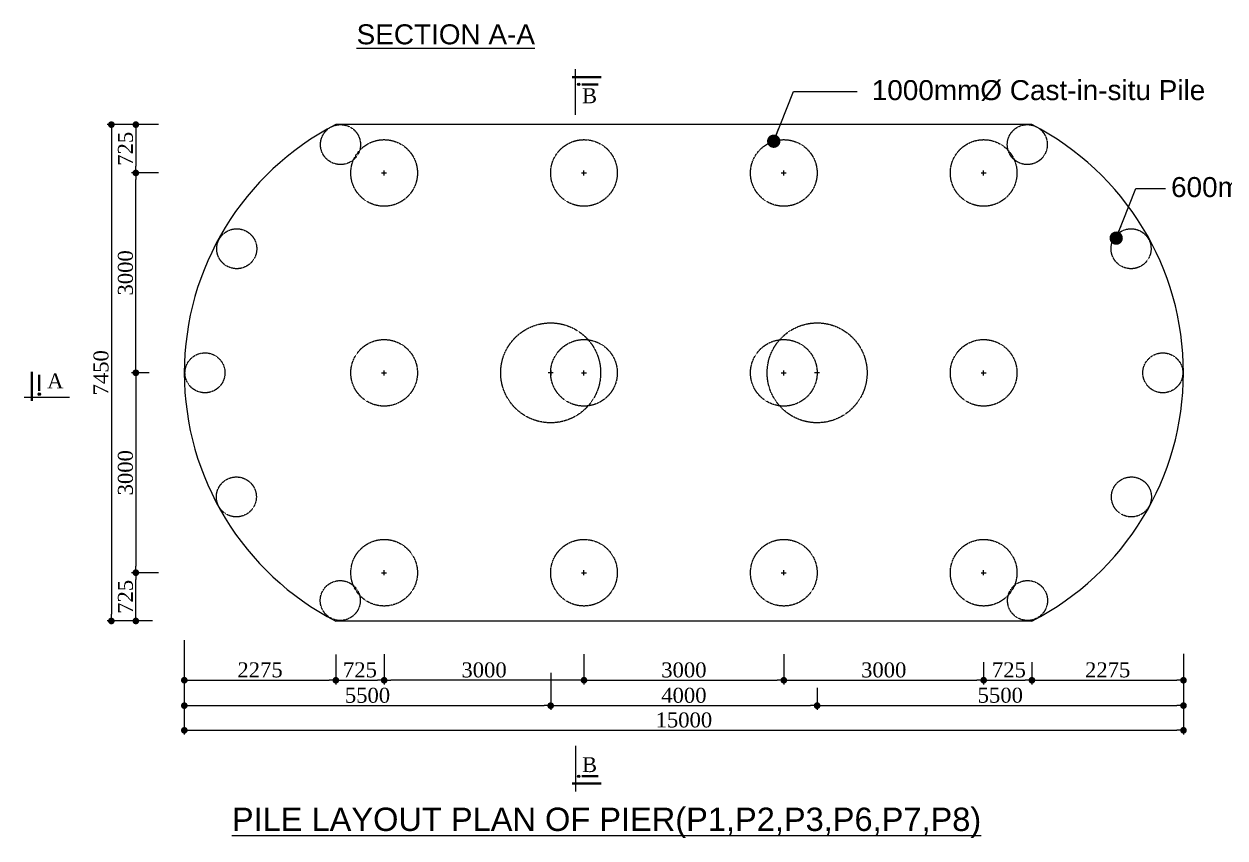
# Model space of a CAD drawing. Header units: millimetres. Extents: x -684453 to 35267, y -286696 to 273430.
# Drawn here: x -98968 to -80939, y 116995 to 129212 of the extents above; entities that cross this region are included whole.
import ezdxf

# ---------------------------------------------------------------- set-up
doc = ezdxf.new("R2010")
doc.units = ezdxf.units.MM
doc.header["$PDMODE"] = 2
doc.linetypes.add('DASHED', pattern=[0.75, 0.5, -0.25])
doc.layers.get('Defpoints').update_dxf_attribs({"lineweight": 13})
for name, color, linetype, lineweight in [('Center Line', 34, 'Continuous', 15), ('Dimision', 4, 'Continuous', 9), ('hatch', 65, 'Continuous', 9), ('Pile', 11, 'Continuous', 15), ('Text', 7, 'Continuous', 15)]:
    doc.layers.add(name, color=color, linetype=linetype, lineweight=lineweight)
doc.styles.add('ROMANS', font='arial.ttf', dxfattribs={"height": 200})
doc.styles.get("Standard").update_dxf_attribs({"font": 'times.ttf'})
doc.dimstyles.new('ISO-25', dxfattribs={"dimtxt": 175, "dimasz": 100, "dimexe": 65, "dimexo": 115.625, "dimgap": 40, "dimtad": 1, "dimtoh": 1, "dimdec": 0, "dimtxsty": 'Standard', "dimblk": 'DOT', "dimcen": 300, "dimclrd": 256, "dimclre": 256, "dimclrt": 256, "dimadec": 0, "dimazin": 0, "dimtfac": 1, "dimtdec": 0, "dimtix": 1, "dimtmove": 0, "dimatfit": 3, "dimldrblk": 'DOT', "dimfxl": 75, "dimlwd": -1, "dimarcsym": 0})

# ---------------------------------------------------------------- blocks, each defined once
blk = doc.blocks.new('_Dot')
at = {"color": 0, "linetype": 'ByBlock', "lineweight": -2}
blk.add_line((-0.5, 0), (-1, 0), dxfattribs=at)
at = {"color": 0, "linetype": 'ByBlock', "const_width": 0.5}
blk.add_lwpolyline([(-0.25, 0, 1), (0.25, 0, 1)], format="xyb", close=True, dxfattribs=at)
blk = doc.blocks.new('*D3')
at = {"layer": 'Defpoints', "color": 0, "ltscale": 3, "transparency": 16777216}
for p in [(-81562, 119874), (-83837, 119645), (-81562, 119362)]:
    blk.add_point(p, dxfattribs=at)
at = {"layer": 'Dimision', "lineweight": -2, "ltscale": 3, "transparency": 16777216}
for p, q in [((-81562, 119758), (-81562, 119297)), ((-83837, 119530), (-83837, 119297))]:
    blk.add_line(p, q, dxfattribs=at)
at = {"layer": 'Dimision', "ltscale": 3, "transparency": 16777216}
blk.add_line((-83737, 119362), (-81662, 119362), dxfattribs=at)
at = {"layer": 'Dimision', "ltscale": 3, "transparency": 16777216, "xscale": 100, "yscale": 100, "zscale": 100, "rotation": 180}
blk.add_blockref('_Dot', (-83837, 119362), dxfattribs=at)
at = {"layer": 'Dimision', "ltscale": 3, "transparency": 16777216, "xscale": 100, "yscale": 100, "zscale": 100}
blk.add_blockref('_Dot', (-81562, 119362), dxfattribs=at)
at = {"layer": 'Dimision', "ltscale": 3, "transparency": 16777216, "insert": (-82700, 119517), "char_height": 225, "attachment_point": 5}
blk.add_mtext('2275', dxfattribs=at)
blk = doc.blocks.new('*D4')
at = {"layer": 'Defpoints', "color": 0, "ltscale": 3, "transparency": 16777216}
for p in [(-94287, 119866), (-93562, 119752), (-93562, 119362)]:
    blk.add_point(p, dxfattribs=at)
at = {"layer": 'Dimision', "lineweight": -2, "ltscale": 3, "transparency": 16777216}
for p, q in [((-94287, 119750), (-94287, 119297)), ((-93562, 119636), (-93562, 119297))]:
    blk.add_line(p, q, dxfattribs=at)
at = {"layer": 'Dimision', "ltscale": 3, "transparency": 16777216}
blk.add_line((-94187, 119362), (-93662, 119362), dxfattribs=at)
at = {"layer": 'Dimision', "ltscale": 3, "transparency": 16777216, "xscale": 100, "yscale": 100, "zscale": 100, "rotation": 180}
blk.add_blockref('_Dot', (-94287, 119362), dxfattribs=at)
at = {"layer": 'Dimision', "ltscale": 3, "transparency": 16777216, "xscale": 100, "yscale": 100, "zscale": 100}
blk.add_blockref('_Dot', (-93562, 119362), dxfattribs=at)
at = {"layer": 'Dimision', "ltscale": 3, "transparency": 16777216, "insert": (-93925, 119517), "char_height": 225, "attachment_point": 5}
blk.add_mtext('725', dxfattribs=at)
blk = doc.blocks.new('*D5')
at = {"layer": 'Defpoints', "color": 0, "ltscale": 3, "transparency": 16777216}
for p in [(-91062, 119588), (-87062, 119362), (-87062, 118981)]:
    blk.add_point(p, dxfattribs=at)
at = {"layer": 'Dimision', "lineweight": -2, "ltscale": 3, "transparency": 16777216}
for p, q in [((-91062, 119473), (-91062, 118916)), ((-87062, 119246), (-87062, 118916))]:
    blk.add_line(p, q, dxfattribs=at)
at = {"layer": 'Dimision', "ltscale": 3, "transparency": 16777216}
blk.add_line((-90962, 118981), (-87162, 118981), dxfattribs=at)
at = {"layer": 'Dimision', "ltscale": 3, "transparency": 16777216, "xscale": 100, "yscale": 100, "zscale": 100, "rotation": 180}
blk.add_blockref('_Dot', (-91062, 118981), dxfattribs=at)
at = {"layer": 'Dimision', "ltscale": 3, "transparency": 16777216, "xscale": 100, "yscale": 100, "zscale": 100}
blk.add_blockref('_Dot', (-87062, 118981), dxfattribs=at)
at = {"layer": 'Dimision', "ltscale": 3, "transparency": 16777216, "insert": (-89062, 119135), "char_height": 225, "attachment_point": 5}
blk.add_mtext('4000', dxfattribs=at)
blk = doc.blocks.new('*D6')
at = {"layer": 'Defpoints', "color": 0, "ltscale": 3, "transparency": 16777216}
for p in [(-90562, 119867), (-87562, 119867), (-87562, 119362)]:
    blk.add_point(p, dxfattribs=at)
at = {"layer": 'Dimision', "lineweight": -2, "ltscale": 3, "transparency": 16777216}
for p, q in [((-90562, 119752), (-90562, 119297)), ((-87562, 119752), (-87562, 119297))]:
    blk.add_line(p, q, dxfattribs=at)
at = {"layer": 'Dimision', "ltscale": 3, "transparency": 16777216}
blk.add_line((-90462, 119362), (-87662, 119362), dxfattribs=at)
at = {"layer": 'Dimision', "ltscale": 3, "transparency": 16777216, "xscale": 100, "yscale": 100, "zscale": 100, "rotation": 180}
blk.add_blockref('_Dot', (-90562, 119362), dxfattribs=at)
at = {"layer": 'Dimision', "ltscale": 3, "transparency": 16777216, "xscale": 100, "yscale": 100, "zscale": 100}
blk.add_blockref('_Dot', (-87562, 119362), dxfattribs=at)
at = {"layer": 'Dimision', "ltscale": 3, "transparency": 16777216, "insert": (-89062, 119516), "char_height": 225, "attachment_point": 5}
blk.add_mtext('3000', dxfattribs=at)
blk = doc.blocks.new('*D7')
at = {"layer": 'Defpoints', "color": 0, "ltscale": 3, "transparency": 16777216}
for p in [(-87562, 119866), (-84562, 119750), (-84562, 119362)]:
    blk.add_point(p, dxfattribs=at)
at = {"layer": 'Dimision', "lineweight": -2, "ltscale": 3, "transparency": 16777216}
for p, q in [((-87562, 119750), (-87562, 119297)), ((-84562, 119634), (-84562, 119297))]:
    blk.add_line(p, q, dxfattribs=at)
at = {"layer": 'Dimision', "ltscale": 3, "transparency": 16777216}
blk.add_line((-87462, 119362), (-84662, 119362), dxfattribs=at)
at = {"layer": 'Dimision', "ltscale": 3, "transparency": 16777216, "xscale": 100, "yscale": 100, "zscale": 100, "rotation": 180}
blk.add_blockref('_Dot', (-87562, 119362), dxfattribs=at)
at = {"layer": 'Dimision', "ltscale": 3, "transparency": 16777216, "xscale": 100, "yscale": 100, "zscale": 100}
blk.add_blockref('_Dot', (-84562, 119362), dxfattribs=at)
at = {"layer": 'Dimision', "ltscale": 3, "transparency": 16777216, "insert": (-86062, 119516), "char_height": 225, "attachment_point": 5}
blk.add_mtext('3000', dxfattribs=at)
blk = doc.blocks.new('*D8')
at = {"layer": 'Defpoints', "color": 0, "ltscale": 3, "transparency": 16777216}
for p in [(-81562, 119874), (-87062, 119362), (-81562, 118982)]:
    blk.add_point(p, dxfattribs=at)
at = {"layer": 'Dimision', "lineweight": -2, "ltscale": 3, "transparency": 16777216}
for p, q in [((-81562, 119758), (-81562, 118917)), ((-87062, 119246), (-87062, 118917))]:
    blk.add_line(p, q, dxfattribs=at)
at = {"layer": 'Dimision', "ltscale": 3, "transparency": 16777216}
blk.add_line((-86962, 118982), (-81662, 118982), dxfattribs=at)
at = {"layer": 'Dimision', "ltscale": 3, "transparency": 16777216, "xscale": 100, "yscale": 100, "zscale": 100, "rotation": 180}
blk.add_blockref('_Dot', (-87062, 118982), dxfattribs=at)
at = {"layer": 'Dimision', "ltscale": 3, "transparency": 16777216, "xscale": 100, "yscale": 100, "zscale": 100}
blk.add_blockref('_Dot', (-81562, 118982), dxfattribs=at)
at = {"layer": 'Dimision', "ltscale": 3, "transparency": 16777216, "insert": (-84312, 119136), "char_height": 225, "attachment_point": 5}
blk.add_mtext('5500', dxfattribs=at)
blk = doc.blocks.new('*D9')
at = {"layer": 'Defpoints', "color": 0, "ltscale": 3, "transparency": 16777216}
for p in [(-91062, 119588), (-96562, 119373), (-91062, 118981)]:
    blk.add_point(p, dxfattribs=at)
at = {"layer": 'Dimision', "lineweight": -2, "ltscale": 3, "transparency": 16777216}
for p, q in [((-91062, 119473), (-91062, 118916)), ((-96562, 119257), (-96562, 118916))]:
    blk.add_line(p, q, dxfattribs=at)
at = {"layer": 'Dimision', "ltscale": 3, "transparency": 16777216}
blk.add_line((-96462, 118981), (-91162, 118981), dxfattribs=at)
at = {"layer": 'Dimision', "ltscale": 3, "transparency": 16777216, "xscale": 100, "yscale": 100, "zscale": 100, "rotation": 180}
blk.add_blockref('_Dot', (-96562, 118981), dxfattribs=at)
at = {"layer": 'Dimision', "ltscale": 3, "transparency": 16777216, "xscale": 100, "yscale": 100, "zscale": 100}
blk.add_blockref('_Dot', (-91062, 118981), dxfattribs=at)
at = {"layer": 'Dimision', "ltscale": 3, "transparency": 16777216, "insert": (-93812, 119135), "char_height": 225, "attachment_point": 5}
blk.add_mtext('5500', dxfattribs=at)
blk = doc.blocks.new('*D10')
at = {"layer": 'Defpoints', "color": 0, "ltscale": 3, "transparency": 16777216}
for p in [(-96562, 120080), (-81562, 119874), (-81562, 118611)]:
    blk.add_point(p, dxfattribs=at)
at = {"layer": 'Dimision', "lineweight": -2, "ltscale": 3, "transparency": 16777216}
for p, q in [((-96562, 119964), (-96562, 118546)), ((-81562, 119758), (-81562, 118546))]:
    blk.add_line(p, q, dxfattribs=at)
at = {"layer": 'Dimision', "ltscale": 3, "transparency": 16777216}
blk.add_line((-96462, 118611), (-81662, 118611), dxfattribs=at)
at = {"layer": 'Dimision', "ltscale": 3, "transparency": 16777216, "xscale": 100, "yscale": 100, "zscale": 100, "rotation": 180}
blk.add_blockref('_Dot', (-96562, 118611), dxfattribs=at)
at = {"layer": 'Dimision', "ltscale": 3, "transparency": 16777216, "xscale": 100, "yscale": 100, "zscale": 100}
blk.add_blockref('_Dot', (-81562, 118611), dxfattribs=at)
at = {"layer": 'Dimision', "ltscale": 3, "transparency": 16777216, "insert": (-89062, 118765), "char_height": 225, "attachment_point": 5}
blk.add_mtext('15000', dxfattribs=at)
blk = doc.blocks.new('*D11')
at = {"layer": 'Defpoints', "color": 0, "ltscale": 3, "transparency": 16777216}
for p in [(-93562, 119867), (-90562, 119867), (-93562, 119362)]:
    blk.add_point(p, dxfattribs=at)
at = {"layer": 'Dimision', "lineweight": -2, "ltscale": 3, "transparency": 16777216}
for p, q in [((-93562, 119752), (-93562, 119297)), ((-90562, 119752), (-90562, 119297))]:
    blk.add_line(p, q, dxfattribs=at)
at = {"layer": 'Dimision', "ltscale": 3, "transparency": 16777216}
blk.add_line((-90662, 119362), (-93462, 119362), dxfattribs=at)
at = {"layer": 'Dimision', "ltscale": 3, "transparency": 16777216, "xscale": 100, "yscale": 100, "zscale": 100, "rotation": 180}
blk.add_blockref('_Dot', (-93562, 119362), dxfattribs=at)
at = {"layer": 'Dimision', "ltscale": 3, "transparency": 16777216, "xscale": 100, "yscale": 100, "zscale": 100}
blk.add_blockref('_Dot', (-90562, 119362), dxfattribs=at)
at = {"layer": 'Dimision', "ltscale": 3, "transparency": 16777216, "insert": (-92062, 119516), "char_height": 225, "attachment_point": 5}
blk.add_mtext('3000', dxfattribs=at)
blk = doc.blocks.new('*D12')
at = {"layer": 'Defpoints', "color": 0, "ltscale": 3, "transparency": 16777216}
for p in [(-84562, 119750), (-83837, 119750), (-83837, 119362)]:
    blk.add_point(p, dxfattribs=at)
at = {"layer": 'Dimision', "lineweight": -2, "ltscale": 3, "transparency": 16777216}
for p, q in [((-84562, 119634), (-84562, 119297)), ((-83837, 119634), (-83837, 119297))]:
    blk.add_line(p, q, dxfattribs=at)
at = {"layer": 'Dimision', "ltscale": 3, "transparency": 16777216}
blk.add_line((-84462, 119362), (-83937, 119362), dxfattribs=at)
at = {"layer": 'Dimision', "ltscale": 3, "transparency": 16777216, "xscale": 100, "yscale": 100, "zscale": 100, "rotation": 180}
blk.add_blockref('_Dot', (-84562, 119362), dxfattribs=at)
at = {"layer": 'Dimision', "ltscale": 3, "transparency": 16777216, "xscale": 100, "yscale": 100, "zscale": 100}
blk.add_blockref('_Dot', (-83837, 119362), dxfattribs=at)
at = {"layer": 'Dimision', "ltscale": 3, "transparency": 16777216, "insert": (-84183, 119517), "char_height": 225, "attachment_point": 5}
blk.add_mtext('725', dxfattribs=at)
blk = doc.blocks.new('*D13')
at = {"layer": 'Defpoints', "color": 0, "ltscale": 3, "transparency": 16777216}
for p in [(-97091, 127702), (-97290, 126977), (-96833, 126977)]:
    blk.add_point(p, dxfattribs=at)
at = {"layer": 'Dimision', "lineweight": -2, "ltscale": 3, "transparency": 16777216}
for p, q in [((-97207, 127702), (-97355, 127702)), ((-96949, 126977), (-97355, 126977))]:
    blk.add_line(p, q, dxfattribs=at)
at = {"layer": 'Dimision', "ltscale": 3, "transparency": 16777216}
blk.add_line((-97290, 127602), (-97290, 127077), dxfattribs=at)
at = {"layer": 'Dimision', "ltscale": 3, "transparency": 16777216, "xscale": 100, "yscale": 100, "zscale": 100}
for p, rotation in [((-97290, 127702), 90), ((-97290, 126977), 270)]:
    blk.add_blockref('_Dot', p, dxfattribs=dict(at, rotation=rotation))
at = {"layer": 'Dimision', "ltscale": 3, "transparency": 16777216, "insert": (-97445, 127339), "char_height": 225, "attachment_point": 5, "rotation": 90}
blk.add_mtext('725', dxfattribs=at)
blk = doc.blocks.new('*D14')
at = {"layer": 'Defpoints', "color": 0, "ltscale": 3, "transparency": 16777216}
for p in [(-96835, 127702), (-97657, 120252), (-96926, 120252)]:
    blk.add_point(p, dxfattribs=at)
at = {"layer": 'Dimision', "lineweight": -2, "ltscale": 3, "transparency": 16777216}
for p, q in [((-96951, 127702), (-97722, 127702)), ((-97042, 120252), (-97722, 120252))]:
    blk.add_line(p, q, dxfattribs=at)
at = {"layer": 'Dimision', "ltscale": 3, "transparency": 16777216}
blk.add_line((-97657, 127602), (-97657, 120352), dxfattribs=at)
at = {"layer": 'Dimision', "ltscale": 3, "transparency": 16777216, "xscale": 100, "yscale": 100, "zscale": 100}
for p, rotation in [((-97657, 127702), 90), ((-97657, 120252), 270)]:
    blk.add_blockref('_Dot', p, dxfattribs=dict(at, rotation=rotation))
at = {"layer": 'Dimision', "ltscale": 3, "transparency": 16777216, "insert": (-97812, 123977), "char_height": 225, "attachment_point": 5, "rotation": 90}
blk.add_mtext('7450', dxfattribs=at)
blk = doc.blocks.new('*D15')
at = {"layer": 'Defpoints', "color": 0, "ltscale": 3, "transparency": 16777216}
for p in [(-97290, 126977), (-96833, 126977), (-96974, 123977)]:
    blk.add_point(p, dxfattribs=at)
at = {"layer": 'Dimision', "lineweight": -2, "ltscale": 3, "transparency": 16777216}
for p, q in [((-96949, 126977), (-97355, 126977)), ((-97090, 123977), (-97355, 123977))]:
    blk.add_line(p, q, dxfattribs=at)
at = {"layer": 'Dimision', "ltscale": 3, "transparency": 16777216}
blk.add_line((-97290, 124077), (-97290, 126877), dxfattribs=at)
at = {"layer": 'Dimision', "ltscale": 3, "transparency": 16777216, "xscale": 100, "yscale": 100, "zscale": 100}
for p, rotation in [((-97290, 126977), 90), ((-97290, 123977), 270)]:
    blk.add_blockref('_Dot', p, dxfattribs=dict(at, rotation=rotation))
at = {"layer": 'Dimision', "ltscale": 3, "transparency": 16777216, "insert": (-97445, 125477), "char_height": 225, "attachment_point": 5, "rotation": 90}
blk.add_mtext('3000', dxfattribs=at)
blk = doc.blocks.new('*D16')
at = {"layer": 'Defpoints', "color": 0, "ltscale": 3, "transparency": 16777216}
for p in [(-97290, 120977), (-97026, 120977), (-97091, 120252)]:
    blk.add_point(p, dxfattribs=at)
at = {"layer": 'Dimision', "lineweight": -2, "ltscale": 3, "transparency": 16777216}
for p, q in [((-97142, 120977), (-97355, 120977)), ((-97207, 120252), (-97355, 120252))]:
    blk.add_line(p, q, dxfattribs=at)
at = {"layer": 'Dimision', "ltscale": 3, "transparency": 16777216}
blk.add_line((-97290, 120352), (-97290, 120877), dxfattribs=at)
at = {"layer": 'Dimision', "ltscale": 3, "transparency": 16777216, "xscale": 100, "yscale": 100, "zscale": 100}
for p, rotation in [((-97290, 120977), 90), ((-97290, 120252), 270)]:
    blk.add_blockref('_Dot', p, dxfattribs=dict(at, rotation=rotation))
at = {"layer": 'Dimision', "ltscale": 3, "transparency": 16777216, "insert": (-97445, 120614), "char_height": 225, "attachment_point": 5, "rotation": 90}
blk.add_mtext('725', dxfattribs=at)
blk = doc.blocks.new('*D17')
at = {"layer": 'Defpoints', "color": 0, "ltscale": 3, "transparency": 16777216}
for p in [(-96562, 119964), (-94287, 119866), (-94287, 119362)]:
    blk.add_point(p, dxfattribs=at)
at = {"layer": 'Dimision', "lineweight": -2, "ltscale": 3, "transparency": 16777216}
for p, q in [((-96562, 119849), (-96562, 119297)), ((-94287, 119750), (-94287, 119297))]:
    blk.add_line(p, q, dxfattribs=at)
at = {"layer": 'Dimision', "ltscale": 3, "transparency": 16777216}
blk.add_line((-96462, 119362), (-94387, 119362), dxfattribs=at)
at = {"layer": 'Dimision', "ltscale": 3, "transparency": 16777216, "xscale": 100, "yscale": 100, "zscale": 100, "rotation": 180}
blk.add_blockref('_Dot', (-96562, 119362), dxfattribs=at)
at = {"layer": 'Dimision', "ltscale": 3, "transparency": 16777216, "xscale": 100, "yscale": 100, "zscale": 100}
blk.add_blockref('_Dot', (-94287, 119362), dxfattribs=at)
at = {"layer": 'Dimision', "ltscale": 3, "transparency": 16777216, "insert": (-95425, 119517), "char_height": 225, "attachment_point": 5}
blk.add_mtext('2275', dxfattribs=at)
blk = doc.blocks.new('*D33')
at = {"layer": 'Defpoints', "color": 0, "ltscale": 3, "transparency": 16777216}
for p in [(-96974, 123977), (-97290, 120977), (-96833, 120977)]:
    blk.add_point(p, dxfattribs=at)
at = {"layer": 'Dimision', "lineweight": -2, "ltscale": 3, "transparency": 16777216}
for p, q in [((-97090, 123977), (-97355, 123977)), ((-96949, 120977), (-97355, 120977))]:
    blk.add_line(p, q, dxfattribs=at)
at = {"layer": 'Dimision', "ltscale": 3, "transparency": 16777216}
blk.add_line((-97290, 123877), (-97290, 121077), dxfattribs=at)
at = {"layer": 'Dimision', "ltscale": 3, "transparency": 16777216, "xscale": 100, "yscale": 100, "zscale": 100}
for p, rotation in [((-97290, 123977), 90), ((-97290, 120977), 270)]:
    blk.add_blockref('_Dot', p, dxfattribs=dict(at, rotation=rotation))
at = {"layer": 'Dimision', "ltscale": 3, "transparency": 16777216, "insert": (-97445, 122477), "char_height": 225, "attachment_point": 5, "rotation": 90}
blk.add_mtext('3000', dxfattribs=at)

msp = doc.modelspace()

# ---------------------------------------------------------------- hatches: boundary and pattern name
at = {"layer": 'Text'}
for points in [[(-90622, 128305.2, 1), (-90657.8, 128305.2, 1)], [(-98739.5, 123674.4, 1), (-98739.5, 123638.6, 1)], [(-90622, 117921.5, -1), (-90657.8, 117921.5, -1)]]:
    msp.add_hatch(color=256, dxfattribs=at).paths.add_polyline_path(points)

# ---------------------------------------------------------------- linework, layer by layer
at = {"layer": 'Center Line'}
for p, q in [((-93599.6, 126976.5), (-93524.6, 126976.5)), ((-93562.1, 126939), (-93562.1, 127014)), ((-90599.6, 126976.5), (-90524.6, 126976.5)), ((-90562.1, 126939), (-90562.1, 127014)), ((-87599.6, 126976.5), (-87524.6, 126976.5)), ((-87562.1, 126939), (-87562.1, 127014)), ((-84599.6, 126976.5), (-84524.6, 126976.5)), ((-84562.1, 126939), (-84562.1, 127014)), ((-93599.6, 123976.5), (-93524.6, 123976.5)), ((-93562.1, 123939), (-93562.1, 124014)), ((-91024.6, 123976.5), (-91099.6, 123976.5)), ((-91062.1, 124014), (-91062.1, 123939)), ((-90599.6, 123976.5), (-90524.6, 123976.5)), ((-90562.1, 123939), (-90562.1, 124014)), ((-87599.6, 123976.5), (-87524.6, 123976.5)), ((-87562.1, 123939), (-87562.1, 124014)), ((-87024.6, 123976.5), (-87099.6, 123976.5)), ((-87062.1, 124014), (-87062.1, 123939)), ((-84599.6, 123976.5), (-84524.6, 123976.5)), ((-84562.1, 123939), (-84562.1, 124014)), ((-93599.6, 120976.5), (-93524.6, 120976.5)), ((-93562.1, 120939), (-93562.1, 121014)), ((-90599.6, 120976.5), (-90524.6, 120976.5)), ((-90562.1, 120939), (-90562.1, 121014)), ((-87599.6, 120976.5), (-87524.6, 120976.5)), ((-87562.1, 120939), (-87562.1, 121014)), ((-84599.6, 120976.5), (-84524.6, 120976.5)), ((-84562.1, 120939), (-84562.1, 121014))]:
    msp.add_line(p, q, dxfattribs=at)
at = {"layer": 'Dimision', "ltscale": 3}
msp.add_line((-90688, 118376.8), (-90688, 117692.6), dxfattribs=at)
at = {"layer": 'hatch', "linetype": 'DASHED', "ltscale": 4}
for centre, radius in [((-94217.3, 127402.5), 300), ((-83906.8, 127402.5), 300), ((-93562.1, 126976.5), 500), ((-90562.1, 126976.5), 500), ((-87562.1, 126976.5), 500), ((-84562.1, 126976.5), 500), ((-95775, 125839), 300), ((-82349.2, 125839), 300), ((-91062.1, 123976.5), 750), ((-87062.1, 123976.5), 750), ((-93562.1, 123976.5), 500), ((-90562.1, 123976.5), 500), ((-87562.1, 123976.5), 500), ((-84562.1, 123976.5), 500), ((-96251.9, 123976.5), 300), ((-81872.3, 123976.5), 300), ((-95780.4, 122114), 300), ((-82343.8, 122114), 300), ((-93562.1, 120976.5), 500), ((-90562.1, 120976.5), 500), ((-87562.1, 120976.5), 500), ((-84562.1, 120976.5), 500), ((-94221, 120558.9), 300), ((-83903.2, 120558.9), 300)]:
    msp.add_circle(centre, radius, dxfattribs=at)
at = {"layer": 'Pile', "ltscale": 3}
for p, q in [((-83837.1, 127701.5), (-94287.1, 127701.5)), ((-83837.1, 120251.5), (-94287.1, 120251.5))]:
    msp.add_line(p, q, dxfattribs=at)
for centre, start, end in [((-92375, 123976.5), 117.17198, 242.82802), ((-85749.2, 123976.5), 297.17198, 62.82802)]:
    msp.add_arc(centre, 4187.1, start, end, dxfattribs=at)
at = {"layer": 'Text'}
for p, q in [((-90688, 127849.9), (-90688, 128534.1)), ((-98284.3, 123608.4), (-98968.4, 123608.4))]:
    msp.add_line(p, q, dxfattribs=at)
at = {"layer": 'Text', "const_width": 35.9}
for points in [[(-90742.9, 128415.4), (-90300.5, 128415.4)], [(-90594.4, 128305.2), (-90344.9, 128305.2)], [(-98849.8, 123553.5), (-98849.8, 123995.9)], [(-98739.5, 123702), (-98739.5, 123951.5)], [(-90594.4, 117921.5), (-90344.9, 117921.5)], [(-90742.9, 117811.3), (-90300.5, 117811.3)]]:
    msp.add_lwpolyline(points, dxfattribs=at)
at = {"layer": 'Text'}
for centre in [(-90639.9, 128305.2), (-98739.5, 123656.5), (-90639.9, 117921.5)]:
    msp.add_circle(centre, 17.9, dxfattribs=at)

# ---------------------------------------------------------------- texts
at = {"layer": 'Text', "style": 'ROMANS'}
for s, p in [('%%USECTION A-A', (-93975.3, 128907.6)), ('1000mm%%C Cast-in-situ Pile', (-86241.9, 128069.9)), ('600mm. Dia Guard Post', (-81748.9, 126614.9))]:
    msp.add_text(s, height=300, dxfattribs=at).set_placement(p)
at = {"layer": 'Text'}
for s, p in [('B', (-90591.7, 128024.1)), ('A', (-98620.5, 123743.2)), ('B', (-90591.7, 117983.4))]:
    msp.add_text(s, height=224.2, dxfattribs=at).set_placement(p)
at = {"layer": 'Text', "insert": (-95847.8, 117450.2), "char_height": 350, "width": 17029.005, "attachment_point": 1, "style": 'ROMANS'}
msp.add_mtext('{\\LPILE LAYOUT PLAN OF PIER(P1,P2,P3,P6,P7,P8)}', dxfattribs=at)

# ---------------------------------------------------------------- dimensions: what is measured, and where the dimension line sits
at = {"layer": 'Dimision', "ltscale": 3}
for base, p1, p2, angle, picture, middle in [((-97656.9, 120251.5), (-96835.2, 127701.5), (-96926.2, 120251.5), 90, '*D14', (-97811.6, 123976.5)), ((-97290.2, 126976.5), (-97091.4, 127701.5), (-96833.4, 126976.5), 90, '*D13', (-97444.9, 127339)), ((-97290.2, 126976.5), (-96974.4, 123976.5), (-96833.4, 126976.5), 90, '*D15', (-97444.6, 125476.5)), ((-97290.2, 120976.5), (-96974.4, 123976.5), (-96833.4, 120976.5), 270, '*D33', (-97444.6, 122476.5)), ((-97290.2, 120976.5), (-97091.4, 120251.5), (-97026.2, 120976.5), 270, '*D16', (-97444.9, 120614))]:
    dim = msp.add_linear_dim(base=base, p1=p1, p2=p2, angle=angle, dimstyle='ISO-25', override={"dimtxt": 225}, dxfattribs=at)
    dim.commit()
    dim.dimension.update_dxf_attribs({"geometry": picture, "text_midpoint": middle})
for base, p1, p2, picture, middle in [((-81562.1, 118610.7), (-96562.1, 120079.9), (-81562.1, 119873.8), '*D10', (-89062.1, 118765.1)), ((-94287.1, 119362), (-96562.1, 119964.3), (-94287.1, 119865.5), '*D17', (-95424.6, 119516.7)), ((-93562.1, 119362), (-94287.1, 119865.5), (-93562.1, 119751.5), '*D4', (-93924.6, 119516.7)), ((-87562.1, 119362), (-90562.1, 119867.2), (-87562.1, 119867.2), '*D6', (-89062.1, 119516.4)), ((-84562.1, 119362), (-87562.1, 119865.5), (-84562.1, 119749.9), '*D7', (-86062.1, 119516.4)), ((-81562.1, 118981.5), (-87062.1, 119362), (-81562.1, 119873.8), '*D8', (-84312.1, 119136)), ((-81562.1, 119362), (-83837.1, 119645.4), (-81562.1, 119873.8), '*D3', (-82699.6, 119516.7)), ((-91062.1, 118981), (-96562.1, 119372.6), (-91062.1, 119588.2), '*D9', (-93812.1, 119135.5))]:
    dim = msp.add_linear_dim(base=base, p1=p1, p2=p2, dimstyle='ISO-25', override={"dimtxt": 225}, dxfattribs=at)
    dim.commit()
    dim.dimension.update_dxf_attribs({"geometry": picture, "text_midpoint": middle})
for base, p1, p2, picture, middle in [((-93562.1, 119362), (-90562.1, 119867.2), (-93562.1, 119867.2), '*D11', (-92062.1, 119362)), ((-83837.1, 119362), (-84562.1, 119749.9), (-83837.1, 119749.9), '*D12', (-84183.4, 119362)), ((-87062.1, 118981), (-91062.1, 119588.2), (-87062.1, 119362), '*D5', (-89062.1, 118981))]:
    dim = msp.add_linear_dim(base=base, p1=p1, p2=p2, dimstyle='ISO-25', override={"dimtxt": 225}, dxfattribs=at)
    dim.commit()
    dim.dimension.update_dxf_attribs({"geometry": picture, "text_midpoint": middle, "dimtype": 160})

# ---------------------------------------------------------------- leaders
for points in [[(-87713.4, 127453.1), (-87417.3, 128197.5), (-86462, 128197.5)], [(-82572.5, 125998.1), (-82276.4, 126742.5), (-81830.6, 126742.5)]]:
    msp.add_leader(points, dimstyle='ISO-25', override={"dimasz": 200}, dxfattribs=at)

doc.saveas('drawing.dxf')
